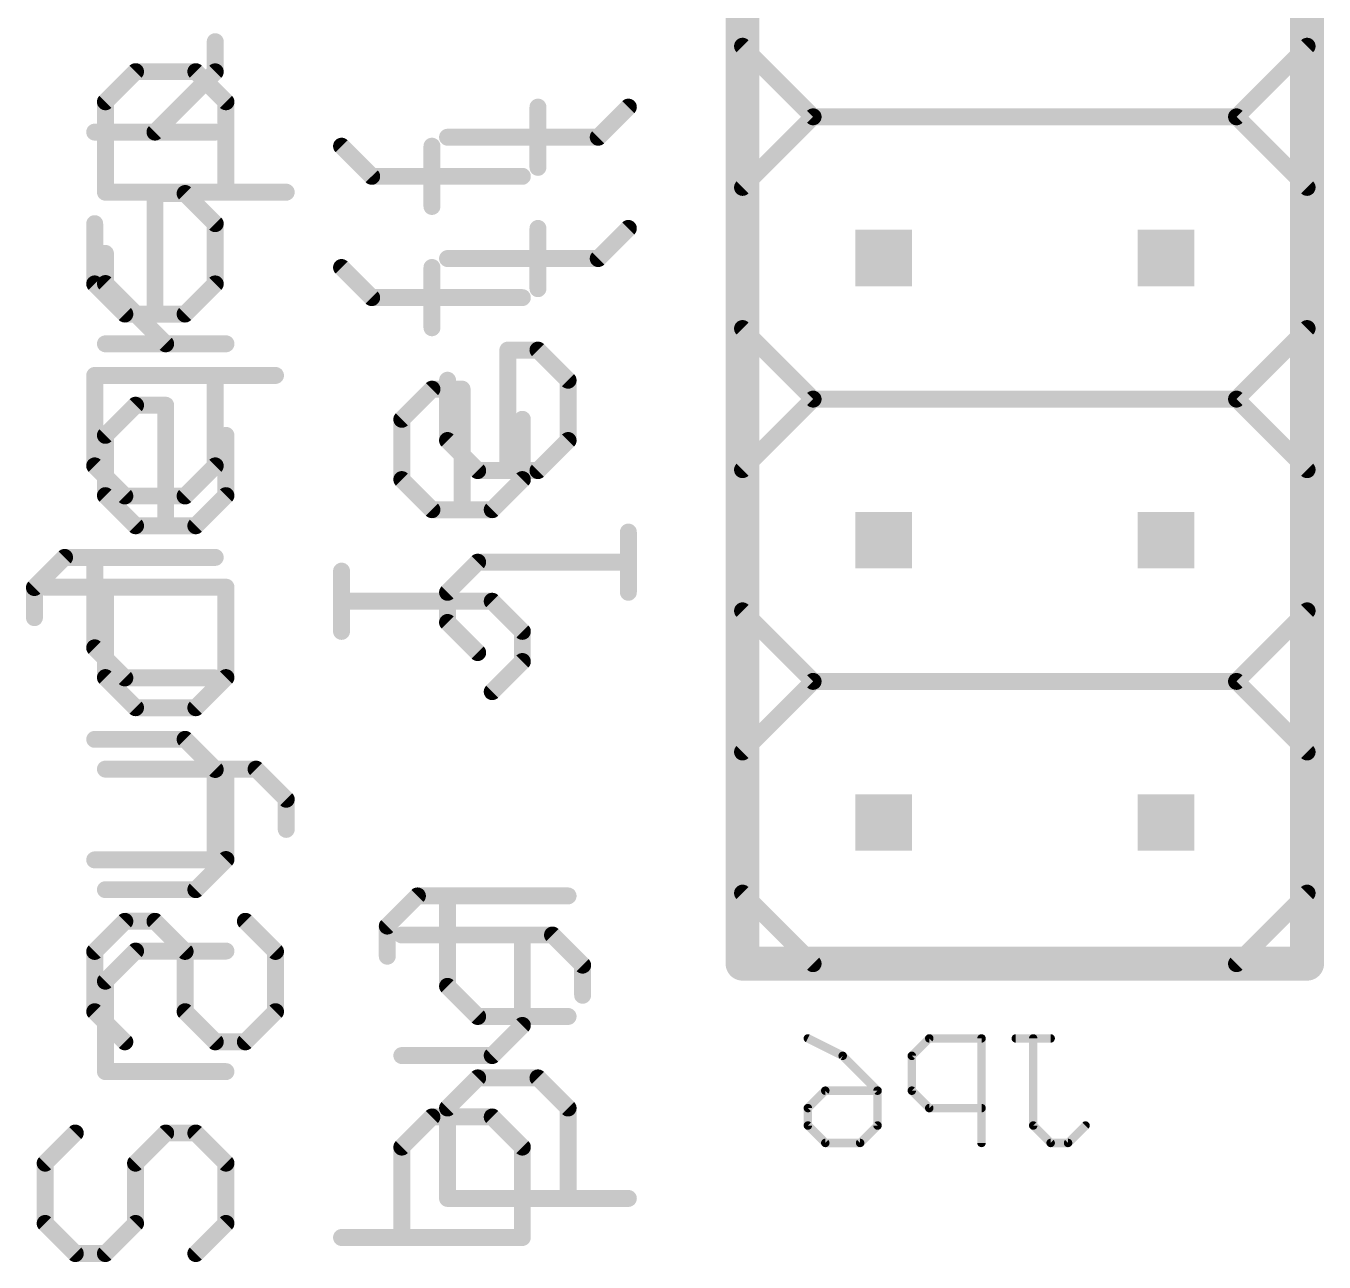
# Model space of a CAD drawing. Extents: x -0.2 to 4.76, y 0.34 to 5.06.
# Drawn here: x 1.2461 to 1.706, y 1.9443 to 2.3822 of the extents above; entities that cross this region are included whole.
import ezdxf

# ---------------------------------------------------------------- set-up
doc = ezdxf.new("R2010")
doc.units = 0
for name, color, linetype in [('21', 253, 'CONTINUOUS'), ('22', 253, 'CONTINUOUS'), ('51', 253, 'CONTINUOUS')]:
    doc.layers.add(name, color=color, linetype=linetype)

# ---------------------------------------------------------------- blocks, each defined once
blk = doc.blocks.new('RECT')
blk.add_solid([(-0.5, -0.5), (0.5, -0.5), (-0.5, 0.5), (0.5, 0.5)])

msp = doc.modelspace()

# ---------------------------------------------------------------- linework, layer by layer
at = {"layer": '21', "const_width": 0.006}
for points in [[(1.5, 2.375), (1.5, 2.425)], [(1.7, 2.375), (1.7, 2.425)], [(1.525, 2.35), (1.5, 2.375)], [(1.675, 2.35), (1.7, 2.375)], [(1.274297, 2.355326), (1.284973, 2.366002)], [(1.284973, 2.366002), (1.306324, 2.366002)], [(1.306324, 2.366002), (1.317, 2.355326)], [(1.274297, 2.323299), (1.274297, 2.355326)], [(1.317, 2.355326), (1.317, 2.323299)], [(1.5, 2.325), (1.525, 2.35)], [(1.525, 2.35), (1.675, 2.35)], [(1.7, 2.325), (1.675, 2.35)], [(1.368621, 2.328921), (1.357945, 2.339596)], [(1.389973, 2.318245), (1.389973, 2.339596)], [(1.422, 2.328921), (1.368621, 2.328921)], [(1.5, 2.275), (1.5, 2.325)], [(1.7, 2.275), (1.7, 2.325)], [(1.338352, 2.323299), (1.274297, 2.323299)], [(1.274297, 2.290938), (1.274297, 2.301614)], [(1.368621, 2.285951), (1.357945, 2.296626)], [(1.389973, 2.275275), (1.389973, 2.296626)], [(1.295648, 2.269586), (1.274297, 2.290938)], [(1.422, 2.285951), (1.368621, 2.285951)], [(1.525, 2.25), (1.5, 2.275)], [(1.675, 2.25), (1.7, 2.275)], [(1.317, 2.269586), (1.274297, 2.269586)], [(1.379297, 2.242847), (1.389973, 2.253523)], [(1.389973, 2.253523), (1.400648, 2.253523)], [(1.400648, 2.253523), (1.400648, 2.21082)], [(1.274297, 2.237159), (1.284973, 2.247834)], [(1.284973, 2.247834), (1.295648, 2.247834)], [(1.295648, 2.247834), (1.295648, 2.205131)], [(1.5, 2.225), (1.525, 2.25)], [(1.525, 2.25), (1.675, 2.25)], [(1.7, 2.225), (1.675, 2.25)], [(1.379297, 2.221496), (1.379297, 2.242847)], [(1.422, 2.242847), (1.422, 2.221496)], [(1.274297, 2.215807), (1.274297, 2.237159)], [(1.317, 2.237159), (1.317, 2.215807)], [(1.5, 2.175), (1.5, 2.225)], [(1.7, 2.175), (1.7, 2.225)], [(1.389973, 2.21082), (1.379297, 2.221496)], [(1.422, 2.221496), (1.411324, 2.21082)], [(1.284973, 2.205131), (1.274297, 2.215807)], [(1.317, 2.215807), (1.306324, 2.205131)], [(1.411324, 2.21082), (1.389973, 2.21082)], [(1.306324, 2.205131), (1.284973, 2.205131)], [(1.357945, 2.167716), (1.357945, 2.189068)], [(1.252945, 2.183379), (1.317, 2.183379)], [(1.274297, 2.151352), (1.274297, 2.183379)], [(1.317, 2.183379), (1.317, 2.151352)], [(1.411324, 2.178392), (1.357945, 2.178392)], [(1.422, 2.167716), (1.411324, 2.178392)], [(1.525, 2.15), (1.5, 2.175)], [(1.675, 2.15), (1.7, 2.175)], [(1.422, 2.157041), (1.422, 2.167716)], [(1.411324, 2.146365), (1.422, 2.157041)], [(1.284973, 2.140676), (1.274297, 2.151352)], [(1.317, 2.151352), (1.306324, 2.140676)], [(1.5, 2.125), (1.525, 2.15)], [(1.525, 2.15), (1.675, 2.15)], [(1.7, 2.125), (1.675, 2.15)], [(1.306324, 2.140676), (1.284973, 2.140676)], [(1.5, 2.075), (1.5, 2.125)], [(1.7, 2.075), (1.7, 2.125)], [(1.274297, 2.118924), (1.327676, 2.118924)], [(1.317, 2.086897), (1.317, 2.118924)], [(1.327676, 2.118924), (1.338352, 2.108249)], [(1.338352, 2.108249), (1.338352, 2.097573)], [(1.306324, 2.076221), (1.317, 2.086897)], [(1.274297, 2.076221), (1.306324, 2.076221)], [(1.525, 2.05), (1.5, 2.075)], [(1.675, 2.05), (1.7, 2.075)], [(1.379297, 2.060158), (1.432676, 2.060158)], [(1.422, 2.028131), (1.422, 2.060158)], [(1.432676, 2.060158), (1.443352, 2.049482)], [(1.274297, 2.043794), (1.284973, 2.054469)], [(1.284973, 2.054469), (1.317, 2.054469)], [(1.443352, 2.049482), (1.443352, 2.038806)], [(1.675, 2.05), (1.525, 2.05)], [(1.274297, 2.011766), (1.274297, 2.043794)], [(1.411324, 2.017455), (1.422, 2.028131)], [(1.379297, 2.017455), (1.411324, 2.017455)], [(1.317, 2.011766), (1.274297, 2.011766)], [(1.389973, 1.995703), (1.379297, 1.985027)], [(1.411324, 1.995703), (1.389973, 1.995703)], [(1.422, 1.985027), (1.411324, 1.995703)], [(1.263621, 1.990015), (1.252945, 1.979339)], [(1.284973, 1.979339), (1.295648, 1.990015)], [(1.295648, 1.990015), (1.306324, 1.990015)], [(1.306324, 1.990015), (1.317, 1.979339)], [(1.379297, 1.985027), (1.379297, 1.953)], [(1.422, 1.953), (1.422, 1.985027)], [(1.252945, 1.979339), (1.252945, 1.957987)], [(1.284973, 1.957987), (1.284973, 1.979339)], [(1.317, 1.979339), (1.317, 1.957987)], [(1.252945, 1.957987), (1.263621, 1.947311)], [(1.274297, 1.947311), (1.284973, 1.957987)], [(1.317, 1.957987), (1.306324, 1.947311)], [(1.357945, 1.953), (1.422, 1.953)], [(1.263621, 1.947311), (1.274297, 1.947311)]]:
    msp.add_lwpolyline(points, dxfattribs=at)
at = {"layer": '21', "const_width": 0.003}
for points in [[(1.501061, 2.376061, 1), (1.498939, 2.373939)], [(1.701061, 2.373939, 1), (1.698939, 2.376061)], [(1.4985, 2.375, 1), (1.5015, 2.375)], [(1.6985, 2.375, 1), (1.7015, 2.375)], [(1.284973, 2.367502, 1), (1.284973, 2.364502)], [(1.286033, 2.364941, 1), (1.283912, 2.367063)], [(1.307385, 2.367062, 1), (1.305264, 2.364941)], [(1.306324, 2.364502, 1), (1.306324, 2.367502)], [(1.275797, 2.355326, 1), (1.272797, 2.355326)], [(1.273236, 2.356387, 1), (1.275358, 2.354265)], [(1.3185, 2.355326, 1), (1.3155, 2.355326)], [(1.315939, 2.354265, 1), (1.318061, 2.356387)], [(1.525, 2.3515, 1), (1.525, 2.3485)], [(1.526061, 2.348939, 1), (1.523939, 2.351061)], [(1.523939, 2.348939, 1), (1.526061, 2.351061)], [(1.676061, 2.351061, 1), (1.673939, 2.348939)], [(1.673939, 2.351061, 1), (1.676061, 2.348939)], [(1.675, 2.3485, 1), (1.675, 2.3515)], [(1.359006, 2.340657, 1), (1.356885, 2.338536)], [(1.391473, 2.339596, 1), (1.388473, 2.339596)], [(1.368621, 2.330421, 1), (1.368621, 2.327421)], [(1.36756, 2.32786, 1), (1.369682, 2.329981)], [(1.422, 2.327421, 1), (1.422, 2.330421)], [(1.5015, 2.325, 1), (1.4985, 2.325)], [(1.498939, 2.326061, 1), (1.501061, 2.323939)], [(1.7015, 2.325, 1), (1.6985, 2.325)], [(1.698939, 2.323939, 1), (1.701061, 2.326061)], [(1.274297, 2.324799, 1), (1.274297, 2.321799)], [(1.272797, 2.323299, 1), (1.275797, 2.323299)], [(1.3155, 2.323299, 1), (1.3185, 2.323299)], [(1.338352, 2.321799, 1), (1.338352, 2.324799)], [(1.388473, 2.318245, 1), (1.391473, 2.318245)], [(1.275797, 2.301614, 1), (1.272797, 2.301614)], [(1.359006, 2.297687, 1), (1.356885, 2.295566)], [(1.391473, 2.296626, 1), (1.388473, 2.296626)], [(1.275358, 2.291998, 1), (1.273236, 2.289877)], [(1.272797, 2.290938, 1), (1.275797, 2.290938)], [(1.368621, 2.287451, 1), (1.368621, 2.284451)], [(1.36756, 2.28489, 1), (1.369682, 2.287011)], [(1.422, 2.284451, 1), (1.422, 2.287451)], [(1.388473, 2.275275, 1), (1.391473, 2.275275)], [(1.501061, 2.276061, 1), (1.498939, 2.273939)], [(1.4985, 2.275, 1), (1.5015, 2.275)], [(1.6985, 2.275, 1), (1.7015, 2.275)], [(1.701061, 2.273939, 1), (1.698939, 2.276061)], [(1.274297, 2.271086, 1), (1.274297, 2.268086)], [(1.294588, 2.268526, 1), (1.296709, 2.270647)], [(1.317, 2.268086, 1), (1.317, 2.271086)], [(1.389973, 2.255023, 1), (1.389973, 2.252023)], [(1.391033, 2.252462, 1), (1.388912, 2.254584)], [(1.402148, 2.253523, 1), (1.399148, 2.253523)], [(1.400648, 2.252023, 1), (1.400648, 2.255023)], [(1.284973, 2.249334, 1), (1.284973, 2.246334)], [(1.286033, 2.246774, 1), (1.283912, 2.248895)], [(1.297148, 2.247834, 1), (1.294148, 2.247834)], [(1.295648, 2.246334, 1), (1.295648, 2.249334)], [(1.525, 2.2515, 1), (1.525, 2.2485)], [(1.526061, 2.248939, 1), (1.523939, 2.251061)], [(1.523939, 2.248939, 1), (1.526061, 2.251061)], [(1.676061, 2.251061, 1), (1.673939, 2.248939)], [(1.673939, 2.251061, 1), (1.676061, 2.248939)], [(1.675, 2.2485, 1), (1.675, 2.2515)], [(1.380797, 2.242847, 1), (1.377797, 2.242847)], [(1.378236, 2.243908, 1), (1.380358, 2.241787)], [(1.4235, 2.242847, 1), (1.4205, 2.242847)], [(1.275797, 2.237159, 1), (1.272797, 2.237159)], [(1.273236, 2.238219, 1), (1.275358, 2.236098)], [(1.3185, 2.237159, 1), (1.3155, 2.237159)], [(1.5015, 2.225, 1), (1.4985, 2.225)], [(1.498939, 2.226061, 1), (1.501061, 2.223939)], [(1.7015, 2.225, 1), (1.6985, 2.225)], [(1.698939, 2.223939, 1), (1.701061, 2.226061)], [(1.380358, 2.222556, 1), (1.378236, 2.220435)], [(1.377797, 2.221496, 1), (1.380797, 2.221496)], [(1.4205, 2.221496, 1), (1.4235, 2.221496)], [(1.423061, 2.220435, 1), (1.420939, 2.222556)], [(1.275358, 2.216868, 1), (1.273236, 2.214746)], [(1.272797, 2.215807, 1), (1.275797, 2.215807)], [(1.3155, 2.215807, 1), (1.3185, 2.215807)], [(1.318061, 2.214746, 1), (1.315939, 2.216868)], [(1.389973, 2.21232, 1), (1.389973, 2.20932)], [(1.388912, 2.209759, 1), (1.391033, 2.211881)], [(1.399148, 2.21082, 1), (1.402148, 2.21082)], [(1.410264, 2.211881, 1), (1.412385, 2.209759)], [(1.411324, 2.20932, 1), (1.411324, 2.21232)], [(1.284973, 2.206631, 1), (1.284973, 2.203631)], [(1.283912, 2.204071, 1), (1.286033, 2.206192)], [(1.305264, 2.206192, 1), (1.307385, 2.204071)], [(1.306324, 2.203631, 1), (1.306324, 2.206631)], [(1.294148, 2.205131, 1), (1.297148, 2.205131)], [(1.359445, 2.189068, 1), (1.356445, 2.189068)], [(1.252945, 2.184879, 1), (1.252945, 2.181879)], [(1.275797, 2.183379, 1), (1.272797, 2.183379)], [(1.3185, 2.183379, 1), (1.3155, 2.183379)], [(1.317, 2.181879, 1), (1.317, 2.184879)], [(1.357945, 2.179892, 1), (1.357945, 2.176892)], [(1.412385, 2.179453, 1), (1.410264, 2.177332)], [(1.411324, 2.176892, 1), (1.411324, 2.179892)], [(1.501061, 2.176061, 1), (1.498939, 2.173939)], [(1.4985, 2.175, 1), (1.5015, 2.175)], [(1.6985, 2.175, 1), (1.7015, 2.175)], [(1.701061, 2.173939, 1), (1.698939, 2.176061)], [(1.4235, 2.167716, 1), (1.4205, 2.167716)], [(1.356445, 2.167716, 1), (1.359445, 2.167716)], [(1.420939, 2.166656, 1), (1.423061, 2.168777)], [(1.4205, 2.157041, 1), (1.4235, 2.157041)], [(1.423061, 2.15598, 1), (1.420939, 2.158101)], [(1.275358, 2.152413, 1), (1.273236, 2.150291)], [(1.272797, 2.151352, 1), (1.275797, 2.151352)], [(1.3155, 2.151352, 1), (1.3185, 2.151352)], [(1.318061, 2.150291, 1), (1.315939, 2.152413)], [(1.525, 2.1515, 1), (1.525, 2.1485)], [(1.526061, 2.148939, 1), (1.523939, 2.151061)], [(1.523939, 2.148939, 1), (1.526061, 2.151061)], [(1.676061, 2.151061, 1), (1.673939, 2.148939)], [(1.673939, 2.151061, 1), (1.676061, 2.148939)], [(1.675, 2.1485, 1), (1.675, 2.1515)], [(1.410264, 2.147426, 1), (1.412385, 2.145304)], [(1.284973, 2.142176, 1), (1.284973, 2.139176)], [(1.283912, 2.139616, 1), (1.286033, 2.141737)], [(1.305264, 2.141737, 1), (1.307385, 2.139616)], [(1.306324, 2.139176, 1), (1.306324, 2.142176)], [(1.5015, 2.125, 1), (1.4985, 2.125)], [(1.498939, 2.126061, 1), (1.501061, 2.123939)], [(1.7015, 2.125, 1), (1.6985, 2.125)], [(1.698939, 2.123939, 1), (1.701061, 2.126061)], [(1.274297, 2.120424, 1), (1.274297, 2.117424)], [(1.3185, 2.118924, 1), (1.3155, 2.118924)], [(1.328736, 2.119985, 1), (1.326615, 2.117864)], [(1.327676, 2.117424, 1), (1.327676, 2.120424)], [(1.339852, 2.108249, 1), (1.336852, 2.108249)], [(1.337291, 2.107188, 1), (1.339412, 2.109309)], [(1.336852, 2.097573, 1), (1.339852, 2.097573)], [(1.3155, 2.086897, 1), (1.3185, 2.086897)], [(1.318061, 2.085836, 1), (1.315939, 2.087958)], [(1.274297, 2.077721, 1), (1.274297, 2.074721)], [(1.305264, 2.077282, 1), (1.307385, 2.075161)], [(1.306324, 2.074721, 1), (1.306324, 2.077721)], [(1.501061, 2.076061, 1), (1.498939, 2.073939)], [(1.4985, 2.075, 1), (1.5015, 2.075)], [(1.6985, 2.075, 1), (1.7015, 2.075)], [(1.701061, 2.073939, 1), (1.698939, 2.076061)], [(1.379297, 2.061658, 1), (1.379297, 2.058658)], [(1.4235, 2.060158, 1), (1.4205, 2.060158)], [(1.433736, 2.061219, 1), (1.431615, 2.059097)], [(1.432676, 2.058658, 1), (1.432676, 2.061658)], [(1.284973, 2.055969, 1), (1.284973, 2.052969)], [(1.286033, 2.053409, 1), (1.283912, 2.05553)], [(1.317, 2.052969, 1), (1.317, 2.055969)], [(1.444852, 2.049482, 1), (1.441852, 2.049482)], [(1.442291, 2.048422, 1), (1.444412, 2.050543)], [(1.525, 2.0515, 1), (1.525, 2.0485)], [(1.523939, 2.048939, 1), (1.526061, 2.051061)], [(1.673939, 2.051061, 1), (1.676061, 2.048939)], [(1.675, 2.0485, 1), (1.675, 2.0515)], [(1.275797, 2.043794, 1), (1.272797, 2.043794)], [(1.273236, 2.044854, 1), (1.275358, 2.042733)], [(1.441852, 2.038806, 1), (1.444852, 2.038806)], [(1.4205, 2.028131, 1), (1.4235, 2.028131)], [(1.423061, 2.02707, 1), (1.420939, 2.029191)], [(1.379297, 2.018955, 1), (1.379297, 2.015955)], [(1.410264, 2.018516, 1), (1.412385, 2.016394)], [(1.411324, 2.015955, 1), (1.411324, 2.018955)], [(1.274297, 2.013266, 1), (1.274297, 2.010266)], [(1.317, 2.010266, 1), (1.317, 2.013266)], [(1.272797, 2.011766, 1), (1.275797, 2.011766)], [(1.389973, 1.997203, 1), (1.389973, 1.994203)], [(1.391033, 1.994642, 1), (1.388912, 1.996764)], [(1.412385, 1.996764, 1), (1.410264, 1.994642)], [(1.411324, 1.994203, 1), (1.411324, 1.997203)], [(1.264682, 1.988954, 1), (1.26256, 1.991075)], [(1.295648, 1.991515, 1), (1.295648, 1.988515)], [(1.296709, 1.988954, 1), (1.294588, 1.991075)], [(1.307385, 1.991075, 1), (1.305264, 1.988954)], [(1.306324, 1.988515, 1), (1.306324, 1.991515)], [(1.380797, 1.985027, 1), (1.377797, 1.985027)], [(1.378236, 1.986088, 1), (1.380358, 1.983967)], [(1.4235, 1.985027, 1), (1.4205, 1.985027)], [(1.420939, 1.983967, 1), (1.423061, 1.986088)], [(1.254445, 1.979339, 1), (1.251445, 1.979339)], [(1.286473, 1.979339, 1), (1.283473, 1.979339)], [(1.3185, 1.979339, 1), (1.3155, 1.979339)], [(1.251885, 1.980399, 1), (1.254006, 1.978278)], [(1.283912, 1.980399, 1), (1.286033, 1.978278)], [(1.315939, 1.978278, 1), (1.318061, 1.980399)], [(1.254006, 1.959048, 1), (1.251885, 1.956926)], [(1.251445, 1.957987, 1), (1.254445, 1.957987)], [(1.283473, 1.957987, 1), (1.286473, 1.957987)], [(1.286033, 1.956926, 1), (1.283912, 1.959048)], [(1.3155, 1.957987, 1), (1.3185, 1.957987)], [(1.318061, 1.956926, 1), (1.315939, 1.959048)], [(1.357945, 1.9545, 1), (1.357945, 1.9515)], [(1.377797, 1.953, 1), (1.380797, 1.953)], [(1.4205, 1.953, 1), (1.4235, 1.953)], [(1.422, 1.9515, 1), (1.422, 1.9545)], [(1.263621, 1.948811, 1), (1.263621, 1.945811)], [(1.26256, 1.946251, 1), (1.264682, 1.948372)], [(1.273236, 1.948372, 1), (1.275358, 1.946251)], [(1.274297, 1.945811, 1), (1.274297, 1.948811)], [(1.305264, 1.948372, 1), (1.307385, 1.946251)]]:
    msp.add_lwpolyline(points, format="xyb", dxfattribs=at)
at = {"layer": '22'}
for points, const_width in [([(1.5, 2.05), (1.5, 3.05)], 0.012), ([(1.7, 3.05), (1.7, 2.05)], 0.012), ([(1.313203, 2.365938), (1.313203, 2.376614)], 0.006), ([(1.291852, 2.344586), (1.313203, 2.365938)], 0.006), ([(1.427527, 2.332086), (1.427527, 2.353438)], 0.006), ([(1.448879, 2.342762), (1.459555, 2.353438)], 0.006), ([(1.2705, 2.344586), (1.313203, 2.344586)], 0.006), ([(1.3955, 2.342762), (1.448879, 2.342762)], 0.006), ([(1.302527, 2.322834), (1.291852, 2.322834)], 0.006), ([(1.291852, 2.322834), (1.291852, 2.280131)], 0.006), ([(1.313203, 2.312159), (1.302527, 2.322834)], 0.006), ([(1.2705, 2.312159), (1.2705, 2.290807)], 0.006), ([(1.313203, 2.290807), (1.313203, 2.312159)], 0.006), ([(1.427527, 2.289116), (1.427527, 2.310468)], 0.006), ([(1.448879, 2.299792), (1.459555, 2.310468)], 0.006), ([(1.3955, 2.299792), (1.448879, 2.299792)], 0.006), ([(1.2705, 2.290807), (1.281176, 2.280131)], 0.006), ([(1.302527, 2.280131), (1.313203, 2.290807)], 0.006), ([(1.281176, 2.280131), (1.302527, 2.280131)], 0.006), ([(1.427527, 2.267364), (1.416852, 2.267364)], 0.006), ([(1.416852, 2.267364), (1.416852, 2.224661)], 0.006), ([(1.438203, 2.256689), (1.427527, 2.267364)], 0.006), ([(1.334555, 2.258379), (1.2705, 2.258379)], 0.006), ([(1.2705, 2.258379), (1.2705, 2.226352)], 0.006), ([(1.313203, 2.226352), (1.313203, 2.258379)], 0.006), ([(1.3955, 2.256689), (1.3955, 2.235337)], 0.006), ([(1.438203, 2.235337), (1.438203, 2.256689)], 0.006), ([(1.3955, 2.235337), (1.406176, 2.224661)], 0.006), ([(1.427527, 2.224661), (1.438203, 2.235337)], 0.006), ([(1.2705, 2.226352), (1.281176, 2.215676)], 0.006), ([(1.302527, 2.215676), (1.313203, 2.226352)], 0.006), ([(1.406176, 2.224661), (1.427527, 2.224661)], 0.006), ([(1.281176, 2.215676), (1.302527, 2.215676)], 0.006), ([(1.459555, 2.181558), (1.459555, 2.202909)], 0.006), ([(1.259824, 2.193924), (1.249148, 2.183249)], 0.006), ([(1.313203, 2.193924), (1.259824, 2.193924)], 0.006), ([(1.2705, 2.161897), (1.2705, 2.193924)], 0.006), ([(1.3955, 2.181558), (1.406176, 2.192234)], 0.006), ([(1.406176, 2.192234), (1.459555, 2.192234)], 0.006), ([(1.249148, 2.183249), (1.249148, 2.172573)], 0.006), ([(1.3955, 2.170882), (1.3955, 2.181558)], 0.006), ([(1.406176, 2.160206), (1.3955, 2.170882)], 0.006), ([(1.281176, 2.151221), (1.2705, 2.161897)], 0.006), ([(1.313203, 2.151221), (1.281176, 2.151221)], 0.006), ([(1.302527, 2.129469), (1.2705, 2.129469)], 0.006), ([(1.313203, 2.118794), (1.302527, 2.129469)], 0.006), ([(1.313203, 2.086766), (1.313203, 2.118794)], 0.006), ([(1.2705, 2.086766), (1.313203, 2.086766)], 0.006), ([(1.384824, 2.074), (1.374148, 2.063324)], 0.006), ([(1.438203, 2.074), (1.384824, 2.074)], 0.006), ([(1.3955, 2.041972), (1.3955, 2.074)], 0.006), ([(1.281176, 2.065015), (1.2705, 2.054339)], 0.006), ([(1.291852, 2.065015), (1.281176, 2.065015)], 0.006), ([(1.302527, 2.054339), (1.291852, 2.065015)], 0.006), ([(1.323879, 2.065015), (1.334555, 2.054339)], 0.006), ([(1.374148, 2.063324), (1.374148, 2.052648)], 0.006), ([(1.2705, 2.054339), (1.2705, 2.032987)], 0.006), ([(1.302527, 2.032987), (1.302527, 2.054339)], 0.006), ([(1.334555, 2.054339), (1.334555, 2.032987)], 0.006), ([(1.7, 2.05), (1.5, 2.05)], 0.012), ([(1.406176, 2.031296), (1.3955, 2.041972)], 0.006), ([(1.2705, 2.032987), (1.281176, 2.022311)], 0.006), ([(1.313203, 2.022311), (1.302527, 2.032987)], 0.006), ([(1.334555, 2.032987), (1.323879, 2.022311)], 0.006), ([(1.438203, 2.031296), (1.406176, 2.031296)], 0.006), ([(1.323879, 2.022311), (1.313203, 2.022311)], 0.006), ([(1.523144, 2.023532), (1.535488, 2.01736)], 0.003), ([(1.566147, 2.023532), (1.559975, 2.01736)], 0.003), ([(1.584663, 2.023532), (1.566147, 2.023532)], 0.003), ([(1.584663, 1.9865), (1.584663, 2.023532)], 0.003), ([(1.60915, 2.023532), (1.596807, 2.023532)], 0.003), ([(1.602979, 1.992672), (1.602979, 2.023532)], 0.003), ([(1.535488, 2.01736), (1.547831, 2.005016)], 0.003), ([(1.559975, 2.01736), (1.559975, 2.005016)], 0.003), ([(1.3955, 1.998869), (1.406176, 2.009545)], 0.006), ([(1.406176, 2.009545), (1.427527, 2.009545)], 0.006), ([(1.427527, 2.009545), (1.438203, 1.998869)], 0.006), ([(1.523144, 1.998844), (1.529316, 2.005016)], 0.003), ([(1.529316, 2.005016), (1.547831, 2.005016)], 0.003), ([(1.547831, 2.005016), (1.547831, 1.992672)], 0.003), ([(1.559975, 2.005016), (1.566147, 1.998844)], 0.003), ([(1.3955, 1.966841), (1.3955, 1.998869)], 0.006), ([(1.438203, 1.998869), (1.438203, 1.966841)], 0.006), ([(1.523144, 1.992672), (1.523144, 1.998844)], 0.003), ([(1.566147, 1.998844), (1.584663, 1.998844)], 0.003), ([(1.529316, 1.9865), (1.523144, 1.992672)], 0.003), ([(1.547831, 1.992672), (1.54166, 1.9865)], 0.003), ([(1.60915, 1.9865), (1.602979, 1.992672)], 0.003), ([(1.621494, 1.992672), (1.615322, 1.9865)], 0.003), ([(1.54166, 1.9865), (1.529316, 1.9865)], 0.003), ([(1.615322, 1.9865), (1.60915, 1.9865)], 0.003), ([(1.459555, 1.966841), (1.3955, 1.966841)], 0.006)]:
    msp.add_lwpolyline(points, dxfattribs=dict(at, const_width=const_width))
for points, const_width in [([(1.314703, 2.376614, 1), (1.311703, 2.376614)], 0.003), ([(1.314264, 2.364877, 1), (1.312142, 2.366998)], 0.003), ([(1.311703, 2.365938, 1), (1.314703, 2.365938)], 0.003), ([(1.429027, 2.353438, 1), (1.426027, 2.353438)], 0.003), ([(1.460615, 2.352377, 1), (1.458494, 2.354498)], 0.003), ([(1.2705, 2.346086, 1), (1.2705, 2.343086)], 0.003), ([(1.290791, 2.345647, 1), (1.292912, 2.343526)], 0.003), ([(1.313203, 2.343086, 1), (1.313203, 2.346086)], 0.003), ([(1.3955, 2.344262, 1), (1.3955, 2.341262)], 0.003), ([(1.447818, 2.343823, 1), (1.44994, 2.341701)], 0.003), ([(1.448879, 2.341262, 1), (1.448879, 2.344262)], 0.003), ([(1.426027, 2.332086, 1), (1.429027, 2.332086)], 0.003), ([(1.291852, 2.324334, 1), (1.291852, 2.321334)], 0.003), ([(1.293352, 2.322834, 1), (1.290352, 2.322834)], 0.003), ([(1.303588, 2.323895, 1), (1.301467, 2.321774)], 0.003), ([(1.302527, 2.321334, 1), (1.302527, 2.324334)], 0.003), ([(1.272, 2.312159, 1), (1.269, 2.312159)], 0.003), ([(1.314703, 2.312159, 1), (1.311703, 2.312159)], 0.003), ([(1.312142, 2.311098, 1), (1.314264, 2.313219)], 0.003), ([(1.429027, 2.310468, 1), (1.426027, 2.310468)], 0.003), ([(1.460615, 2.309407, 1), (1.458494, 2.311528)], 0.003), ([(1.3955, 2.301292, 1), (1.3955, 2.298292)], 0.003), ([(1.447818, 2.300853, 1), (1.44994, 2.298731)], 0.003), ([(1.448879, 2.298292, 1), (1.448879, 2.301292)], 0.003), ([(1.271561, 2.291868, 1), (1.269439, 2.289746)], 0.003), ([(1.269, 2.290807, 1), (1.272, 2.290807)], 0.003), ([(1.311703, 2.290807, 1), (1.314703, 2.290807)], 0.003), ([(1.314264, 2.289746, 1), (1.312142, 2.291868)], 0.003), ([(1.426027, 2.289116, 1), (1.429027, 2.289116)], 0.003), ([(1.281176, 2.281631, 1), (1.281176, 2.278631)], 0.003), ([(1.280115, 2.279071, 1), (1.282236, 2.281192)], 0.003), ([(1.290352, 2.280131, 1), (1.293352, 2.280131)], 0.003), ([(1.301467, 2.281192, 1), (1.303588, 2.279071)], 0.003), ([(1.302527, 2.278631, 1), (1.302527, 2.281631)], 0.003), ([(1.416852, 2.268864, 1), (1.416852, 2.265864)], 0.003), ([(1.418352, 2.267364, 1), (1.415352, 2.267364)], 0.003), ([(1.428588, 2.268425, 1), (1.426467, 2.266304)], 0.003), ([(1.427527, 2.265864, 1), (1.427527, 2.268864)], 0.003), ([(1.2705, 2.259879, 1), (1.2705, 2.256879)], 0.003), ([(1.272, 2.258379, 1), (1.269, 2.258379)], 0.003), ([(1.314703, 2.258379, 1), (1.311703, 2.258379)], 0.003), ([(1.334555, 2.256879, 1), (1.334555, 2.259879)], 0.003), ([(1.397, 2.256689, 1), (1.394, 2.256689)], 0.003), ([(1.439703, 2.256689, 1), (1.436703, 2.256689)], 0.003), ([(1.437142, 2.255628, 1), (1.439264, 2.257749)], 0.003), ([(1.396561, 2.236398, 1), (1.394439, 2.234276)], 0.003), ([(1.394, 2.235337, 1), (1.397, 2.235337)], 0.003), ([(1.436703, 2.235337, 1), (1.439703, 2.235337)], 0.003), ([(1.439264, 2.234276, 1), (1.437142, 2.236398)], 0.003), ([(1.271561, 2.227413, 1), (1.269439, 2.225291)], 0.003), ([(1.269, 2.226352, 1), (1.272, 2.226352)], 0.003), ([(1.311703, 2.226352, 1), (1.314703, 2.226352)], 0.003), ([(1.314264, 2.225291, 1), (1.312142, 2.227413)], 0.003), ([(1.406176, 2.226161, 1), (1.406176, 2.223161)], 0.003), ([(1.405115, 2.223601, 1), (1.407236, 2.225722)], 0.003), ([(1.415352, 2.224661, 1), (1.418352, 2.224661)], 0.003), ([(1.426467, 2.225722, 1), (1.428588, 2.223601)], 0.003), ([(1.427527, 2.223161, 1), (1.427527, 2.226161)], 0.003), ([(1.281176, 2.217176, 1), (1.281176, 2.214176)], 0.003), ([(1.280115, 2.214616, 1), (1.282236, 2.216737)], 0.003), ([(1.301467, 2.216737, 1), (1.303588, 2.214616)], 0.003), ([(1.302527, 2.214176, 1), (1.302527, 2.217176)], 0.003), ([(1.461055, 2.202909, 1), (1.458055, 2.202909)], 0.003), ([(1.259824, 2.195424, 1), (1.259824, 2.192424)], 0.003), ([(1.260885, 2.192864, 1), (1.258764, 2.194985)], 0.003), ([(1.272, 2.193924, 1), (1.269, 2.193924)], 0.003), ([(1.313203, 2.192424, 1), (1.313203, 2.195424)], 0.003), ([(1.406176, 2.193734, 1), (1.406176, 2.190734)], 0.003), ([(1.407236, 2.191173, 1), (1.405115, 2.193294)], 0.003), ([(1.459555, 2.190734, 1), (1.459555, 2.193734)], 0.003), ([(1.250648, 2.183249, 1), (1.247648, 2.183249)], 0.003), ([(1.248088, 2.184309, 1), (1.250209, 2.182188)], 0.003), ([(1.397, 2.181558, 1), (1.394, 2.181558)], 0.003), ([(1.394439, 2.182618, 1), (1.396561, 2.180497)], 0.003), ([(1.458055, 2.181558, 1), (1.461055, 2.181558)], 0.003), ([(1.247648, 2.172573, 1), (1.250648, 2.172573)], 0.003), ([(1.396561, 2.171943, 1), (1.394439, 2.169821)], 0.003), ([(1.394, 2.170882, 1), (1.397, 2.170882)], 0.003), ([(1.271561, 2.162958, 1), (1.269439, 2.160836)], 0.003), ([(1.269, 2.161897, 1), (1.272, 2.161897)], 0.003), ([(1.405115, 2.159146, 1), (1.407236, 2.161267)], 0.003), ([(1.281176, 2.152721, 1), (1.281176, 2.149721)], 0.003), ([(1.280115, 2.150161, 1), (1.282236, 2.152282)], 0.003), ([(1.313203, 2.149721, 1), (1.313203, 2.152721)], 0.003), ([(1.2705, 2.130969, 1), (1.2705, 2.127969)], 0.003), ([(1.303588, 2.13053, 1), (1.301467, 2.128409)], 0.003), ([(1.302527, 2.127969, 1), (1.302527, 2.130969)], 0.003), ([(1.314703, 2.118794, 1), (1.311703, 2.118794)], 0.003), ([(1.312142, 2.117733, 1), (1.314264, 2.119854)], 0.003), ([(1.2705, 2.088266, 1), (1.2705, 2.085266)], 0.003), ([(1.311703, 2.086766, 1), (1.314703, 2.086766)], 0.003), ([(1.313203, 2.085266, 1), (1.313203, 2.088266)], 0.003), ([(1.384824, 2.0755, 1), (1.384824, 2.0725)], 0.003), ([(1.385885, 2.072939, 1), (1.383764, 2.07506)], 0.003), ([(1.397, 2.074, 1), (1.394, 2.074)], 0.003), ([(1.438203, 2.0725, 1), (1.438203, 2.0755)], 0.003), ([(1.281176, 2.066515, 1), (1.281176, 2.063515)], 0.003), ([(1.282236, 2.063954, 1), (1.280115, 2.066075)], 0.003), ([(1.292912, 2.066075, 1), (1.290791, 2.063954)], 0.003), ([(1.291852, 2.063515, 1), (1.291852, 2.066515)], 0.003), ([(1.32494, 2.066075, 1), (1.322818, 2.063954)], 0.003), ([(1.375648, 2.063324, 1), (1.372648, 2.063324)], 0.003), ([(1.373088, 2.064384, 1), (1.375209, 2.062263)], 0.003), ([(1.272, 2.054339, 1), (1.269, 2.054339)], 0.003), ([(1.269439, 2.055399, 1), (1.271561, 2.053278)], 0.003), ([(1.304027, 2.054339, 1), (1.301027, 2.054339)], 0.003), ([(1.301467, 2.053278, 1), (1.303588, 2.055399)], 0.003), ([(1.336055, 2.054339, 1), (1.333055, 2.054339)], 0.003), ([(1.333494, 2.053278, 1), (1.335615, 2.055399)], 0.003), ([(1.5, 2.053, 1), (1.5, 2.047)], 0.006), ([(1.7, 2.047, 1), (1.7, 2.053)], 0.006), ([(1.372648, 2.052648, 1), (1.375648, 2.052648)], 0.003), ([(1.497, 2.05, 1), (1.503, 2.05)], 0.006), ([(1.697, 2.05, 1), (1.703, 2.05)], 0.006), ([(1.396561, 2.043033, 1), (1.394439, 2.040911)], 0.003), ([(1.394, 2.041972, 1), (1.397, 2.041972)], 0.003), ([(1.271561, 2.034048, 1), (1.269439, 2.031926)], 0.003), ([(1.269, 2.032987, 1), (1.272, 2.032987)], 0.003), ([(1.303588, 2.034048, 1), (1.301467, 2.031926)], 0.003), ([(1.301027, 2.032987, 1), (1.304027, 2.032987)], 0.003), ([(1.333055, 2.032987, 1), (1.336055, 2.032987)], 0.003), ([(1.335615, 2.031926, 1), (1.333494, 2.034048)], 0.003), ([(1.406176, 2.032796, 1), (1.406176, 2.029796)], 0.003), ([(1.405115, 2.030236, 1), (1.407236, 2.032357)], 0.003), ([(1.438203, 2.029796, 1), (1.438203, 2.032796)], 0.003), ([(1.280115, 2.021251, 1), (1.282236, 2.023372)], 0.003), ([(1.313203, 2.023811, 1), (1.313203, 2.020811)], 0.003), ([(1.312142, 2.021251, 1), (1.314264, 2.023372)], 0.003), ([(1.322818, 2.023372, 1), (1.32494, 2.021251)], 0.003), ([(1.323879, 2.020811, 1), (1.323879, 2.023811)], 0.003), ([(1.523479, 2.024202, 1), (1.522808, 2.022861)], 0.0015), ([(1.566147, 2.024282, 1), (1.566147, 2.022782)], 0.0015), ([(1.566677, 2.023001, 1), (1.565617, 2.024062)], 0.0015), ([(1.585413, 2.023532, 1), (1.583913, 2.023532)], 0.0015), ([(1.584663, 2.022782, 1), (1.584663, 2.024282)], 0.0015), ([(1.596807, 2.024282, 1), (1.596807, 2.022782)], 0.0015), ([(1.603729, 2.023532, 1), (1.602229, 2.023532)], 0.0015), ([(1.60915, 2.022782, 1), (1.60915, 2.024282)], 0.0015), ([(1.536018, 2.01789, 1), (1.534957, 2.016829)], 0.0015), ([(1.535152, 2.016689, 1), (1.535823, 2.01803)], 0.0015), ([(1.560725, 2.01736, 1), (1.559225, 2.01736)], 0.0015), ([(1.559445, 2.01789, 1), (1.560505, 2.016829)], 0.0015), ([(1.406176, 2.011045, 1), (1.406176, 2.008045)], 0.003), ([(1.407236, 2.008484, 1), (1.405115, 2.010605)], 0.003), ([(1.428588, 2.010605, 1), (1.426467, 2.008484)], 0.003), ([(1.427527, 2.008045, 1), (1.427527, 2.011045)], 0.003), ([(1.529316, 2.005766, 1), (1.529316, 2.004266)], 0.0015), ([(1.529846, 2.004485, 1), (1.528785, 2.005546)], 0.0015), ([(1.548581, 2.005016, 1), (1.547081, 2.005016)], 0.0015), ([(1.547301, 2.004485, 1), (1.548362, 2.005546)], 0.0015), ([(1.547831, 2.004266, 1), (1.547831, 2.005766)], 0.0015), ([(1.560505, 2.005546, 1), (1.559445, 2.004485)], 0.0015), ([(1.559225, 2.005016, 1), (1.560725, 2.005016)], 0.0015), ([(1.397, 1.998869, 1), (1.394, 1.998869)], 0.003), ([(1.394439, 1.999929, 1), (1.396561, 1.997808)], 0.003), ([(1.439703, 1.998869, 1), (1.436703, 1.998869)], 0.003), ([(1.437142, 1.997808, 1), (1.439264, 1.999929)], 0.003), ([(1.523894, 1.998844, 1), (1.522394, 1.998844)], 0.0015), ([(1.522613, 1.999374, 1), (1.523674, 1.998314)], 0.0015), ([(1.566147, 1.999594, 1), (1.566147, 1.998094)], 0.0015), ([(1.565617, 1.998314, 1), (1.566677, 1.999374)], 0.0015), ([(1.584663, 1.998094, 1), (1.584663, 1.999594)], 0.0015), ([(1.523674, 1.993202, 1), (1.522613, 1.992142)], 0.0015), ([(1.522394, 1.992672, 1), (1.523894, 1.992672)], 0.0015), ([(1.547081, 1.992672, 1), (1.548581, 1.992672)], 0.0015), ([(1.548362, 1.992142, 1), (1.547301, 1.993202)], 0.0015), ([(1.603509, 1.993202, 1), (1.602448, 1.992142)], 0.0015), ([(1.602229, 1.992672, 1), (1.603729, 1.992672)], 0.0015), ([(1.622025, 1.992142, 1), (1.620964, 1.993202)], 0.0015), ([(1.529316, 1.98725, 1), (1.529316, 1.98575)], 0.0015), ([(1.528785, 1.98597, 1), (1.529846, 1.98703)], 0.0015), ([(1.541129, 1.98703, 1), (1.54219, 1.98597)], 0.0015), ([(1.54166, 1.98575, 1), (1.54166, 1.98725)], 0.0015), ([(1.583913, 1.9865, 1), (1.585413, 1.9865)], 0.0015), ([(1.60915, 1.98725, 1), (1.60915, 1.98575)], 0.0015), ([(1.60862, 1.98597, 1), (1.609681, 1.98703)], 0.0015), ([(1.614792, 1.98703, 1), (1.615853, 1.98597)], 0.0015), ([(1.615322, 1.98575, 1), (1.615322, 1.98725)], 0.0015), ([(1.3955, 1.968341, 1), (1.3955, 1.965341)], 0.003), ([(1.394, 1.966841, 1), (1.397, 1.966841)], 0.003), ([(1.436703, 1.966841, 1), (1.439703, 1.966841)], 0.003), ([(1.459555, 1.965341, 1), (1.459555, 1.968341)], 0.003)]:
    msp.add_lwpolyline(points, format="xyb", dxfattribs=dict(at, const_width=const_width))

# ---------------------------------------------------------------- block references
at = {"layer": '51', "xscale": 0.02, "yscale": 0.02, "rotation": 90}
for p in [(1.55, 2.3), (1.65, 2.3), (1.55, 2.2), (1.65, 2.2), (1.55, 2.1), (1.65, 2.1)]:
    msp.add_blockref('RECT', p, dxfattribs=at)

doc.saveas('drawing.dxf')
